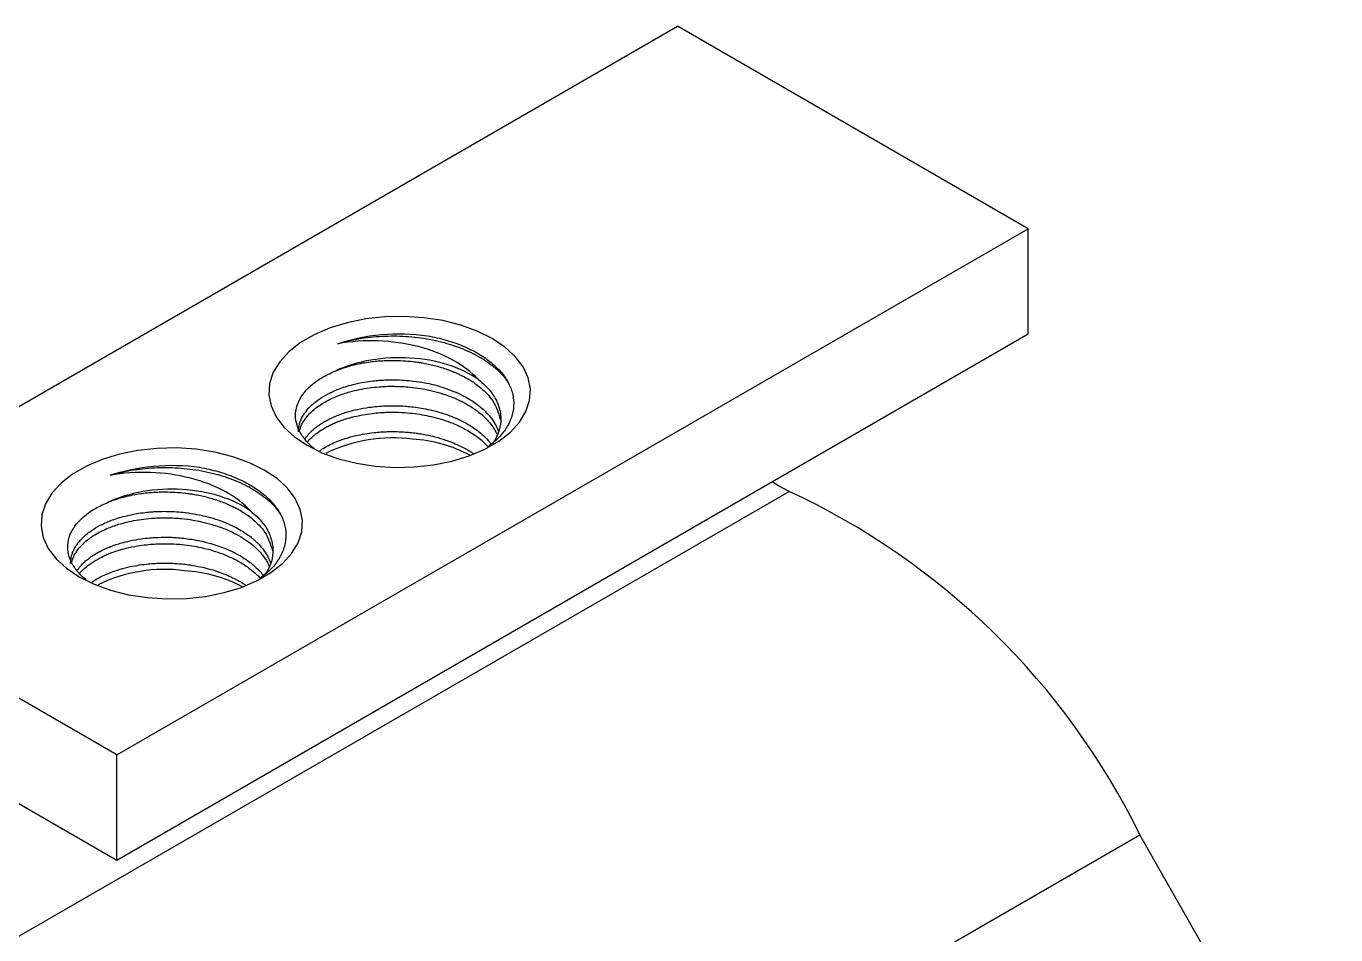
# Model space of a CAD drawing. Header units: inches. Extents: x -2.63 to 1.28, y -1.82 to 1.22.
# Drawn here: x -1.253 to 0.78, y -0.194 to 1.216 of the extents above; entities that cross this region are included whole.
import ezdxf

# ---------------------------------------------------------------- set-up
doc = ezdxf.new("R2010")
doc.units = ezdxf.units.IN
doc.header["$MEASUREMENT"] = 0

msp = doc.modelspace()

# ---------------------------------------------------------------- linework, layer by layer
at = {"color": 7, "linetype": 'Continuous', "lineweight": 25}
for p, q in [((-1.6562, 0.3999), (-0.242, 1.2163)), ((0.3025, 0.902), (-0.242, 1.2163)), ((-1.1118, 0.0855), (0.3025, 0.902)), ((0.3025, 0.7386), (0.3025, 0.902)), ((-1.1118, -0.0778), (0.3025, 0.7386)), ((-1.4826, -0.3222), (-0.0684, 0.4942)), ((-1.1118, 0.0855), (-1.6562, 0.3999)), ((-1.4971, 0.1447), (-1.1118, -0.0778)), ((-1.1118, -0.0778), (-1.1118, 0.0855)), ((-0.9385, -0.855), (0.4757, -0.0385)), ((0.7797, -0.5739), (0.4757, -0.0385))]:
    msp.add_line(p, q, dxfattribs=at)
at = {"color": 7, "linetype": 'Continuous', "lineweight": 25, "flags": 128}
for points in [[(-0.8166, 0.5659), (-0.7936, 0.5544), (-0.768, 0.5451), (-0.7401, 0.5381), (-0.7108, 0.5336), (-0.6807, 0.5316), (-0.6504, 0.5323), (-0.6206, 0.5355), (-0.5919, 0.5413), (-0.5651, 0.5495), (-0.5407, 0.5599), (-0.5192, 0.5723), (-0.5012, 0.5864), (-0.487, 0.6019), (-0.477, 0.6184), (-0.4714, 0.6356), (-0.4702, 0.6531), (-0.4736, 0.6705), (-0.4815, 0.6874), (-0.4936, 0.7035), (-0.5098, 0.7183), (-0.5296, 0.7316), (-0.5525, 0.743), (-0.5782, 0.7523), (-0.606, 0.7593), (-0.6354, 0.7639), (-0.6655, 0.7658), (-0.6958, 0.7652), (-0.7256, 0.7619), (-0.7543, 0.7561), (-0.7811, 0.7479), (-0.8055, 0.7375), (-0.827, 0.7252), (-0.845, 0.7111), (-0.8592, 0.6956), (-0.8692, 0.6791), (-0.8748, 0.6618), (-0.876, 0.6443), (-0.8726, 0.6269), (-0.8647, 0.61), (-0.8526, 0.594), (-0.8364, 0.5791), (-0.8166, 0.5659)], [(-1.1702, 0.3618), (-1.1472, 0.3503), (-1.1215, 0.341), (-1.0937, 0.334), (-1.0644, 0.3295), (-1.0342, 0.3275), (-1.0039, 0.3282), (-0.9741, 0.3314), (-0.9455, 0.3372), (-0.9186, 0.3454), (-0.8942, 0.3558), (-0.8728, 0.3682), (-0.8548, 0.3823), (-0.8406, 0.3978), (-0.8306, 0.4143), (-0.8249, 0.4315), (-0.8238, 0.449), (-0.8272, 0.4664), (-0.835, 0.4833), (-0.8472, 0.4994), (-0.8633, 0.5142), (-0.8831, 0.5275), (-0.9061, 0.5389), (-0.9318, 0.5482), (-0.9596, 0.5552), (-0.9889, 0.5598), (-1.0191, 0.5617), (-1.0494, 0.5611), (-1.0792, 0.5578), (-1.1078, 0.552), (-1.1347, 0.5438), (-1.1591, 0.5334), (-1.1805, 0.5211), (-1.1985, 0.507), (-1.2127, 0.4915), (-1.2227, 0.4749), (-1.2284, 0.4577), (-1.2295, 0.4402), (-1.2261, 0.4228), (-1.2183, 0.4059), (-1.2061, 0.3899), (-1.19, 0.375), (-1.1702, 0.3618)], [(-0.0684, 0.4942), (-0.0854, 0.5027), (-0.095, 0.5092)]]:
    msp.add_lwpolyline(points, dxfattribs=at)
at = {"color": 7, "linetype": 'Continuous', "lineweight": 25}
for centre, radius, start, end in [((-0.6844, 0.345), 0.2324, 82.2672, 116.3125), ((-0.665, 0.3596), 0.216, 61.8971, 86.8847), ((-0.5508, -0.5426), 1.1436, 26.1538, 65.0489), ((-1.038, 0.1409), 0.2324, 82.2672, 116.3125), ((-1.0186, 0.1555), 0.216, 61.8971, 86.8847)]:
    msp.add_arc(centre, radius, start, end, dxfattribs=at)
for points, knots in [([(-0.7688, 0.7234), (-0.7483, 0.7306), (-0.7253, 0.7355), (-0.6778, 0.7398), (-0.6533, 0.7392), (-0.6299, 0.7359)], [0, 0, 0, 0, 0.5, 0.5, 1, 1, 1, 1]), ([(-0.7688, 0.7234), (-0.7596, 0.7259), (-0.7394, 0.7314), (-0.7051, 0.7355), (-0.6679, 0.7359), (-0.6307, 0.7318), (-0.595, 0.7234), (-0.5627, 0.7109), (-0.5353, 0.695), (-0.515, 0.6784), (-0.507, 0.6665), (-0.5038, 0.6616)], [0, 0, 0, 0, 0.098106, 0.216607, 0.33258, 0.449433, 0.568235, 0.686511, 0.802204, 0.919474, 1, 1, 1, 1]), ([(-0.6299, 0.7359), (-0.6202, 0.7339), (-0.6007, 0.7298), (-0.5741, 0.7202), (-0.5504, 0.7085), (-0.5303, 0.6946), (-0.5145, 0.679), (-0.5032, 0.6622), (-0.4967, 0.6446), (-0.4953, 0.6267), (-0.4988, 0.609), (-0.5073, 0.592), (-0.5194, 0.5765), (-0.5306, 0.5677), (-0.5359, 0.5636)], [0, 0, 0, 0, 0.08629, 0.172188, 0.257695, 0.342811, 0.427535, 0.511867, 0.595808, 0.679358, 0.762516, 0.845283, 0.927658, 1, 1, 1, 1]), ([(-0.5512, 0.6683), (-0.5613, 0.6793), (-0.5746, 0.6895), (-0.6062, 0.7068), (-0.6244, 0.7139), (-0.6639, 0.724), (-0.6851, 0.7271), (-0.7275, 0.7286), (-0.7488, 0.7271), (-0.7688, 0.7234)], [0, 0, 0, 0, 0.25, 0.25, 0.5, 0.5, 0.75, 0.75, 1, 1, 1, 1]), ([(-0.5512, 0.6683), (-0.5641, 0.6775), (-0.5802, 0.6852), (-0.6164, 0.6965), (-0.6364, 0.7001), (-0.6772, 0.7025), (-0.6981, 0.7014), (-0.7375, 0.6947), (-0.756, 0.689), (-0.772, 0.6816)], [0, 0, 0, 0, 0.25, 0.25, 0.5, 0.5, 0.75, 0.75, 1, 1, 1, 1]), ([(-0.772, 0.6815), (-0.7668, 0.6836), (-0.7538, 0.6885), (-0.7356, 0.6928), (-0.7193, 0.6954), (-0.7089, 0.6965), (-0.6994, 0.6972), (-0.6909, 0.6976), (-0.6754, 0.6977), (-0.6602, 0.6968), (-0.6459, 0.695), (-0.6403, 0.6941), (-0.6339, 0.693), (-0.6263, 0.6914), (-0.6171, 0.6892), (-0.6081, 0.6866), (-0.5994, 0.6837), (-0.5922, 0.681), (-0.5866, 0.6787), (-0.5818, 0.6766), (-0.5763, 0.6739), (-0.5697, 0.6705), (-0.5623, 0.6661), (-0.5543, 0.6607), (-0.5458, 0.654), (-0.5369, 0.6456), (-0.5241, 0.6301), (-0.5199, 0.6164), (-0.5169, 0.6066)], [0, 0, 0, 0, 0.058183, 0.143795, 0.179189, 0.211235, 0.239931, 0.265277, 0.287274, 0.378283, 0.399629, 0.416457, 0.428767, 0.457683, 0.4866, 0.515517, 0.544434, 0.573352, 0.588487, 0.604052, 0.624479, 0.649766, 0.679915, 0.714923, 0.753154, 0.800989, 0.858423, 1, 1, 1, 1]), ([(-0.8055, 0.5611), (-0.806, 0.5614), (-0.8123, 0.5657), (-0.8208, 0.5753), (-0.8302, 0.5894), (-0.8347, 0.6043), (-0.8348, 0.6193), (-0.8303, 0.634), (-0.8215, 0.6481), (-0.8086, 0.6609), (-0.7923, 0.6724), (-0.7787, 0.6785), (-0.772, 0.6815)], [0, 0, 0, 0, 0.010281, 0.122524, 0.234197, 0.345303, 0.45584, 0.565809, 0.675209, 0.784041, 0.892305, 1, 1, 1, 1]), ([(-0.83, 0.5867), (-0.83, 0.588), (-0.83, 0.591), (-0.8293, 0.5958), (-0.8281, 0.6002), (-0.8266, 0.6045), (-0.8243, 0.6096), (-0.8198, 0.617), (-0.8117, 0.6268), (-0.7996, 0.6368), (-0.7868, 0.6445), (-0.7763, 0.6496), (-0.7675, 0.6533), (-0.7571, 0.657), (-0.7439, 0.6607), (-0.7295, 0.6638), (-0.7158, 0.6657), (-0.705, 0.6667), (-0.694, 0.6674), (-0.681, 0.6676), (-0.6661, 0.667), (-0.6503, 0.6656), (-0.6354, 0.6633), (-0.6198, 0.6599), (-0.6047, 0.6555), (-0.5896, 0.65), (-0.5765, 0.644), (-0.5626, 0.6364), (-0.5488, 0.6268), (-0.5369, 0.6156), (-0.5288, 0.6053), (-0.5231, 0.5961), (-0.5207, 0.5897), (-0.5195, 0.5866)], [0, 0, 0, 0, 0.015999, 0.036404, 0.058181, 0.069312, 0.090656, 0.122211, 0.163968, 0.221178, 0.268266, 0.290244, 0.314973, 0.342453, 0.372683, 0.413722, 0.445034, 0.466615, 0.485401, 0.518126, 0.55187, 0.581884, 0.621322, 0.651074, 0.687506, 0.728116, 0.763038, 0.792269, 0.847515, 0.896219, 0.931508, 0.966797, 1, 1, 1, 1]), ([(-0.8286, 0.5883), (-0.8276, 0.5914), (-0.8258, 0.5969), (-0.8211, 0.6051), (-0.8148, 0.6132), (-0.8065, 0.6212), (-0.7972, 0.6281), (-0.7853, 0.6354), (-0.7701, 0.6426), (-0.7522, 0.6485), (-0.7358, 0.6525), (-0.7206, 0.6551), (-0.7067, 0.6566), (-0.6934, 0.6574), (-0.6815, 0.6575), (-0.6692, 0.6571), (-0.6556, 0.6561), (-0.6415, 0.6543), (-0.6258, 0.6512), (-0.6122, 0.6477), (-0.6001, 0.6438), (-0.5907, 0.6403), (-0.5826, 0.6368), (-0.5758, 0.6335), (-0.5672, 0.6289), (-0.5579, 0.6231), (-0.5496, 0.6169), (-0.5445, 0.6125), (-0.5414, 0.6097), (-0.5381, 0.6063), (-0.5343, 0.6021), (-0.53, 0.5967), (-0.5262, 0.5911), (-0.5234, 0.586), (-0.522, 0.5829), (-0.5215, 0.5817)], [0, 0, 0, 0, 0.041124, 0.072909, 0.11176, 0.15524, 0.192601, 0.22384, 0.283314, 0.335023, 0.372772, 0.410522, 0.448272, 0.473095, 0.50401, 0.531519, 0.559027, 0.59883, 0.63116, 0.671767, 0.699635, 0.724818, 0.747315, 0.767126, 0.784251, 0.825296, 0.857471, 0.873993, 0.886567, 0.895195, 0.917858, 0.94052, 0.963183, 0.985846, 1, 1, 1, 1]), ([(-0.5512, 0.6683), (-0.5472, 0.665), (-0.5375, 0.6568), (-0.5286, 0.6455), (-0.5229, 0.6354), (-0.5201, 0.6289), (-0.5182, 0.623), (-0.517, 0.6178), (-0.5157, 0.6082), (-0.5162, 0.5988), (-0.5184, 0.59), (-0.5195, 0.5865), (-0.521, 0.5826), (-0.5231, 0.5779), (-0.5254, 0.5735), (-0.527, 0.5712), (-0.5274, 0.5707)], [0, 0, 0, 0, 0.117792, 0.291145, 0.362804, 0.427684, 0.485786, 0.537107, 0.581648, 0.765759, 0.808997, 0.843122, 0.868135, 0.926683, 0.985232, 1, 1, 1, 1]), ([(-0.8204, 0.5754), (-0.8167, 0.5801), (-0.8117, 0.5866), (-0.8031, 0.5935), (-0.798, 0.5973), (-0.7926, 0.6009), (-0.7862, 0.6045), (-0.7793, 0.6081), (-0.7718, 0.6114), (-0.7653, 0.6139), (-0.7583, 0.6163), (-0.7499, 0.6189), (-0.737, 0.6221), (-0.7183, 0.6254), (-0.6964, 0.6274), (-0.677, 0.6274), (-0.6626, 0.6266), (-0.6513, 0.6254), (-0.6388, 0.6236), (-0.6241, 0.6207), (-0.6093, 0.6168), (-0.5964, 0.6124), (-0.5888, 0.6093), (-0.585, 0.6076), (-0.5836, 0.607), (-0.5783, 0.6046), (-0.5693, 0.6001), (-0.558, 0.593), (-0.5489, 0.5863), (-0.5409, 0.5791), (-0.5349, 0.5732), (-0.532, 0.5688), (-0.5312, 0.5675)], [0, 0, 0, 0, 0.077713, 0.106506, 0.127037, 0.149668, 0.17643, 0.203439, 0.228871, 0.255998, 0.27054, 0.297369, 0.33648, 0.387865, 0.459706, 0.517923, 0.545524, 0.576413, 0.61059, 0.648054, 0.699869, 0.739124, 0.765812, 0.771915, 0.77662, 0.779928, 0.824198, 0.869293, 0.908856, 0.938282, 0.982168, 1, 1, 1, 1]), ([(-0.8161, 0.5711), (-0.8161, 0.5712), (-0.8143, 0.5736), (-0.8102, 0.5774), (-0.8057, 0.5814), (-0.8032, 0.5834), (-0.8022, 0.5841), (-0.7999, 0.5859), (-0.7958, 0.5887), (-0.7897, 0.5925), (-0.7831, 0.5961), (-0.7761, 0.5995), (-0.7698, 0.6021), (-0.7633, 0.6046), (-0.7552, 0.6073), (-0.7425, 0.6108), (-0.7278, 0.6138), (-0.713, 0.6158), (-0.7004, 0.6168), (-0.6892, 0.6173), (-0.6762, 0.6173), (-0.6616, 0.6165), (-0.6458, 0.6147), (-0.6308, 0.6121), (-0.616, 0.6087), (-0.6012, 0.6041), (-0.5887, 0.5993), (-0.5778, 0.5943), (-0.5685, 0.5895), (-0.5597, 0.584), (-0.5506, 0.5776), (-0.5425, 0.5708), (-0.5378, 0.5656), (-0.5359, 0.5636)], [0, 0, 0, 0, 0.000501, 0.04253, 0.070699, 0.077007, 0.081775, 0.085, 0.112458, 0.139914, 0.167369, 0.194824, 0.222279, 0.236965, 0.265221, 0.307038, 0.362408, 0.403724, 0.440682, 0.473282, 0.501522, 0.553157, 0.59914, 0.639468, 0.686299, 0.733129, 0.77996, 0.810733, 0.849136, 0.883254, 0.917372, 0.966906, 1, 1, 1, 1]), ([(-0.7971, 0.5575), (-0.7954, 0.5587), (-0.7904, 0.5622), (-0.7814, 0.5669), (-0.7699, 0.5721), (-0.7568, 0.5768), (-0.7377, 0.582), (-0.7189, 0.5851), (-0.703, 0.5865), (-0.6943, 0.587), (-0.6857, 0.5872), (-0.6763, 0.5871), (-0.6666, 0.5866), (-0.6569, 0.5858), (-0.6486, 0.5849), (-0.6402, 0.5836), (-0.6305, 0.5819), (-0.6168, 0.5787), (-0.5986, 0.5733), (-0.5797, 0.5654), (-0.5661, 0.5581), (-0.56, 0.554), (-0.5588, 0.5532)], [0, 0, 0, 0, 0.0318522, 0.0911565, 0.1408517, 0.200137, 0.2690084, 0.381616, 0.4207009, 0.4482571, 0.4800385, 0.5161835, 0.552349, 0.5869796, 0.6238994, 0.6445519, 0.6813732, 0.7343562, 0.8034906, 0.9014677, 0.9806827, 1, 1, 1, 1]), ([(-1.1223, 0.5193), (-1.1018, 0.5265), (-1.0788, 0.5314), (-1.0313, 0.5357), (-1.0068, 0.5351), (-0.9835, 0.5318)], [0, 0, 0, 0, 0.5, 0.5, 1, 1, 1, 1]), ([(-1.1223, 0.5193), (-1.1132, 0.5218), (-1.093, 0.5273), (-1.0587, 0.5314), (-1.0214, 0.5318), (-0.9842, 0.5277), (-0.9486, 0.5193), (-0.9163, 0.5068), (-0.8889, 0.4909), (-0.8685, 0.4743), (-0.8606, 0.4624), (-0.8574, 0.4575)], [0, 0, 0, 0, 0.098106, 0.216607, 0.33258, 0.449433, 0.568235, 0.686511, 0.802204, 0.919474, 1, 1, 1, 1]), ([(-0.9835, 0.5318), (-0.9737, 0.5298), (-0.9542, 0.5257), (-0.9276, 0.5161), (-0.9039, 0.5044), (-0.8839, 0.4905), (-0.868, 0.4749), (-0.8567, 0.4581), (-0.8503, 0.4405), (-0.8488, 0.4226), (-0.8524, 0.4049), (-0.8608, 0.3879), (-0.873, 0.3724), (-0.8842, 0.3636), (-0.8894, 0.3594)], [0, 0, 0, 0, 0.08629, 0.172188, 0.257695, 0.342811, 0.427535, 0.511867, 0.595808, 0.679358, 0.762516, 0.845283, 0.927658, 1, 1, 1, 1]), ([(-0.9047, 0.4642), (-0.9148, 0.4752), (-0.9281, 0.4854), (-0.9597, 0.5027), (-0.978, 0.5098), (-1.0175, 0.5199), (-1.0386, 0.5229), (-1.0811, 0.5245), (-1.1024, 0.523), (-1.1223, 0.5193)], [0, 0, 0, 0, 0.25, 0.25, 0.5, 0.5, 0.75, 0.75, 1, 1, 1, 1]), ([(-1.1256, 0.4774), (-1.1203, 0.4795), (-1.1074, 0.4844), (-1.0891, 0.4887), (-1.0729, 0.4913), (-1.0624, 0.4924), (-1.053, 0.4931), (-1.0445, 0.4935), (-1.029, 0.4936), (-1.0138, 0.4927), (-0.9994, 0.4909), (-0.9939, 0.49), (-0.9875, 0.4889), (-0.9799, 0.4873), (-0.9707, 0.4851), (-0.9617, 0.4825), (-0.9529, 0.4796), (-0.9458, 0.4769), (-0.9401, 0.4746), (-0.9354, 0.4725), (-0.9299, 0.4698), (-0.9233, 0.4664), (-0.9158, 0.462), (-0.9079, 0.4566), (-0.8993, 0.4499), (-0.8905, 0.4415), (-0.8776, 0.426), (-0.8735, 0.4123), (-0.8705, 0.4025)], [0, 0, 0, 0, 0.058183, 0.143795, 0.179189, 0.211235, 0.239931, 0.265277, 0.287274, 0.378283, 0.399629, 0.416457, 0.428767, 0.457683, 0.4866, 0.515517, 0.544434, 0.573352, 0.588487, 0.604052, 0.624479, 0.649766, 0.679915, 0.714923, 0.753154, 0.800989, 0.858423, 1, 1, 1, 1]), ([(-0.9047, 0.4641), (-0.9177, 0.4734), (-0.9338, 0.4811), (-0.9699, 0.4924), (-0.9899, 0.496), (-1.0308, 0.4984), (-1.0517, 0.4973), (-1.0911, 0.4906), (-1.1096, 0.4849), (-1.1255, 0.4774)], [0, 0, 0, 0, 0.25, 0.25, 0.5, 0.5, 0.75, 0.75, 1, 1, 1, 1]), ([(-1.159, 0.357), (-1.1595, 0.3573), (-1.1658, 0.3616), (-1.1743, 0.3711), (-1.1837, 0.3853), (-1.1883, 0.4002), (-1.1884, 0.4152), (-1.1839, 0.4299), (-1.1751, 0.444), (-1.1622, 0.4568), (-1.1458, 0.4683), (-1.1323, 0.4744), (-1.1256, 0.4774)], [0, 0, 0, 0, 0.010281, 0.122524, 0.234197, 0.345303, 0.45584, 0.565809, 0.675209, 0.784041, 0.892305, 1, 1, 1, 1]), ([(-1.1836, 0.3826), (-1.1836, 0.3839), (-1.1836, 0.3869), (-1.1828, 0.3917), (-1.1817, 0.3961), (-1.1802, 0.4004), (-1.1779, 0.4055), (-1.1734, 0.4129), (-1.1652, 0.4227), (-1.1532, 0.4327), (-1.1404, 0.4404), (-1.1299, 0.4455), (-1.121, 0.4492), (-1.1106, 0.4529), (-1.0975, 0.4566), (-1.083, 0.4597), (-1.0693, 0.4616), (-1.0586, 0.4626), (-1.0476, 0.4633), (-1.0345, 0.4635), (-1.0197, 0.4629), (-1.0039, 0.4615), (-0.9889, 0.4591), (-0.9734, 0.4558), (-0.9582, 0.4514), (-0.9432, 0.4459), (-0.93, 0.4399), (-0.9161, 0.4323), (-0.9023, 0.4227), (-0.8905, 0.4115), (-0.8824, 0.4012), (-0.8767, 0.392), (-0.8743, 0.3856), (-0.8731, 0.3825)], [0, 0, 0, 0, 0.015999, 0.036404, 0.058181, 0.069312, 0.090656, 0.122211, 0.163968, 0.221178, 0.268266, 0.290244, 0.314973, 0.342453, 0.372683, 0.413722, 0.445034, 0.466615, 0.485401, 0.518126, 0.55187, 0.581884, 0.621322, 0.651074, 0.687506, 0.728116, 0.763038, 0.792269, 0.847515, 0.896219, 0.931508, 0.966797, 1, 1, 1, 1]), ([(-1.1821, 0.3842), (-1.1811, 0.3873), (-1.1794, 0.3928), (-1.1746, 0.401), (-1.1684, 0.4091), (-1.1601, 0.4171), (-1.1508, 0.424), (-1.1388, 0.4313), (-1.1236, 0.4385), (-1.1058, 0.4444), (-1.0894, 0.4484), (-1.0742, 0.451), (-1.0602, 0.4525), (-1.047, 0.4533), (-1.0351, 0.4534), (-1.0228, 0.453), (-1.0092, 0.452), (-0.995, 0.4502), (-0.9794, 0.4471), (-0.9658, 0.4436), (-0.9536, 0.4397), (-0.9442, 0.4362), (-0.9362, 0.4327), (-0.9293, 0.4294), (-0.9207, 0.4248), (-0.9115, 0.419), (-0.9032, 0.4128), (-0.898, 0.4084), (-0.895, 0.4056), (-0.8916, 0.4022), (-0.8878, 0.398), (-0.8835, 0.3926), (-0.8798, 0.387), (-0.8769, 0.3819), (-0.8756, 0.3788), (-0.8751, 0.3776)], [0, 0, 0, 0, 0.041124, 0.072909, 0.11176, 0.15524, 0.192601, 0.22384, 0.283314, 0.335023, 0.372772, 0.410522, 0.448272, 0.473095, 0.50401, 0.531519, 0.559027, 0.59883, 0.63116, 0.671767, 0.699635, 0.724818, 0.747315, 0.767126, 0.784251, 0.825296, 0.857471, 0.873993, 0.886567, 0.895195, 0.917858, 0.94052, 0.963183, 0.985846, 1, 1, 1, 1]), ([(-0.9047, 0.4642), (-0.9008, 0.4609), (-0.8911, 0.4527), (-0.8821, 0.4414), (-0.8765, 0.4313), (-0.8737, 0.4248), (-0.8718, 0.4189), (-0.8706, 0.4137), (-0.8692, 0.4041), (-0.8697, 0.3947), (-0.872, 0.3859), (-0.8731, 0.3824), (-0.8746, 0.3785), (-0.8767, 0.3738), (-0.879, 0.3694), (-0.8806, 0.3671), (-0.8809, 0.3666)], [0, 0, 0, 0, 0.117792, 0.291145, 0.362804, 0.427684, 0.485786, 0.537107, 0.581648, 0.765759, 0.808997, 0.843122, 0.868135, 0.926683, 0.985232, 1, 1, 1, 1]), ([(-1.1739, 0.3713), (-1.1702, 0.376), (-1.1652, 0.3825), (-1.1567, 0.3894), (-1.1515, 0.3932), (-1.1461, 0.3967), (-1.1398, 0.4004), (-1.1328, 0.404), (-1.1254, 0.4073), (-1.1188, 0.4098), (-1.1118, 0.4122), (-1.1034, 0.4148), (-1.0905, 0.418), (-1.0718, 0.4213), (-1.05, 0.4233), (-1.0305, 0.4233), (-1.0162, 0.4225), (-1.0048, 0.4213), (-0.9924, 0.4195), (-0.9777, 0.4166), (-0.9629, 0.4127), (-0.95, 0.4083), (-0.9424, 0.4052), (-0.9386, 0.4035), (-0.9371, 0.4029), (-0.9319, 0.4005), (-0.9229, 0.396), (-0.9115, 0.3889), (-0.9024, 0.3822), (-0.8945, 0.375), (-0.8885, 0.3691), (-0.8856, 0.3647), (-0.8847, 0.3634)], [0, 0, 0, 0, 0.077713, 0.106506, 0.127037, 0.149668, 0.17643, 0.203439, 0.228871, 0.255998, 0.27054, 0.297369, 0.33648, 0.387865, 0.459706, 0.517923, 0.545524, 0.576413, 0.61059, 0.648054, 0.699869, 0.739124, 0.765812, 0.771915, 0.77662, 0.779928, 0.824198, 0.869293, 0.908856, 0.938282, 0.982168, 1, 1, 1, 1]), ([(-1.1696, 0.367), (-1.1696, 0.3671), (-1.1679, 0.3695), (-1.1638, 0.3733), (-1.1592, 0.3773), (-1.1567, 0.3793), (-1.1558, 0.38), (-1.1534, 0.3818), (-1.1494, 0.3846), (-1.1432, 0.3884), (-1.1366, 0.392), (-1.1296, 0.3954), (-1.1234, 0.398), (-1.1169, 0.4005), (-1.1087, 0.4032), (-1.0961, 0.4067), (-1.0813, 0.4097), (-1.0665, 0.4117), (-1.054, 0.4127), (-1.0428, 0.4132), (-1.0298, 0.4132), (-1.0152, 0.4124), (-0.9994, 0.4106), (-0.9843, 0.408), (-0.9696, 0.4046), (-0.9548, 0.4), (-0.9423, 0.3952), (-0.9313, 0.3902), (-0.9221, 0.3854), (-0.9132, 0.3799), (-0.9042, 0.3735), (-0.8961, 0.3667), (-0.8913, 0.3615), (-0.8894, 0.3594)], [0, 0, 0, 0, 0.000501, 0.04253, 0.070699, 0.077007, 0.081775, 0.085, 0.112458, 0.139914, 0.167369, 0.194824, 0.222279, 0.236965, 0.265221, 0.307038, 0.362408, 0.403724, 0.440682, 0.473282, 0.501522, 0.553157, 0.59914, 0.639468, 0.686299, 0.733129, 0.77996, 0.810733, 0.849136, 0.883254, 0.917372, 0.966906, 1, 1, 1, 1]), ([(-1.1507, 0.3534), (-1.1489, 0.3546), (-1.1439, 0.3581), (-1.135, 0.3628), (-1.1235, 0.368), (-1.1103, 0.3727), (-1.0913, 0.3779), (-1.0724, 0.381), (-1.0566, 0.3824), (-1.0478, 0.3829), (-1.0392, 0.3831), (-1.0298, 0.383), (-1.0202, 0.3825), (-1.0104, 0.3817), (-1.0022, 0.3808), (-0.9938, 0.3795), (-0.9841, 0.3778), (-0.9704, 0.3746), (-0.9521, 0.3691), (-0.9332, 0.3613), (-0.9197, 0.354), (-0.9136, 0.3499), (-0.9124, 0.3491)], [0, 0, 0, 0, 0.031852, 0.091156, 0.140852, 0.200137, 0.269008, 0.381616, 0.420701, 0.448257, 0.480039, 0.516183, 0.552349, 0.58698, 0.623899, 0.644552, 0.681373, 0.734356, 0.803491, 0.901468, 0.980683, 1, 1, 1, 1])]:
    msp.add_open_spline(points, degree=3, knots=knots, dxfattribs=at)

doc.saveas('drawing.dxf')
